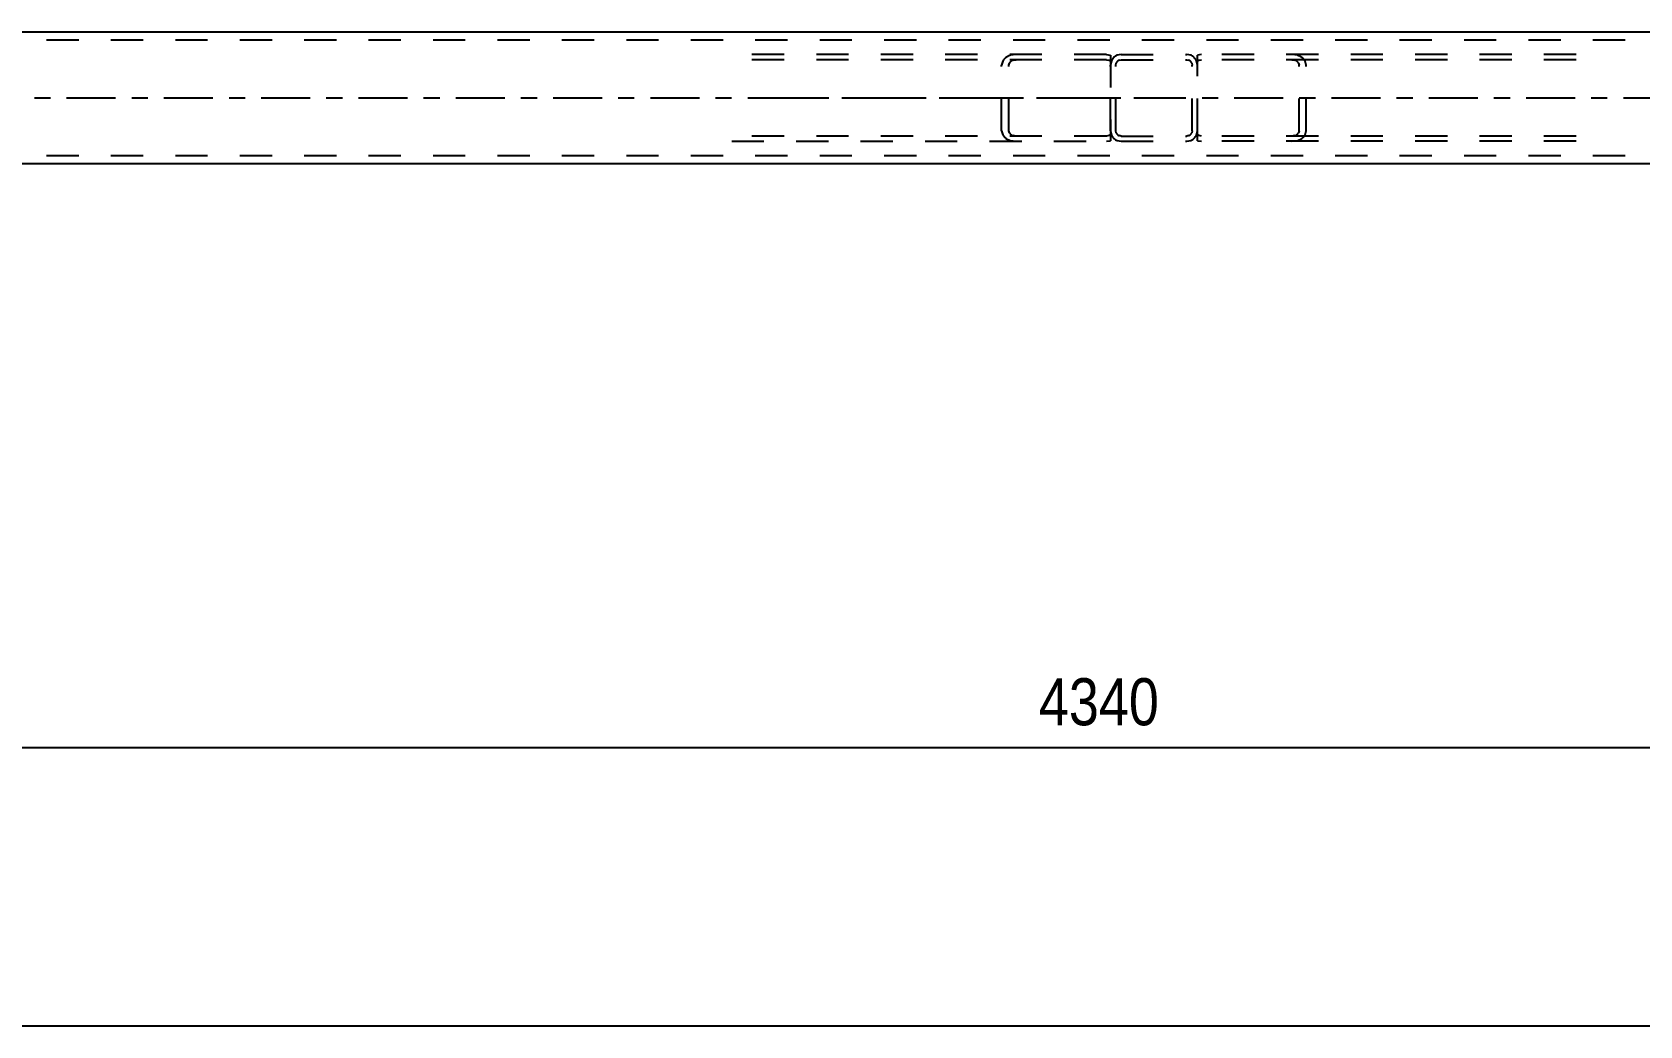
# Model space of a CAD drawing. Header units: millimetres. Extents: x -132 to 1057, y -569 to 272.
# Drawn here: x 265 to 362.8, y 95 to 155.5 of the extents above; entities that cross this region are included whole.
import ezdxf

# ---------------------------------------------------------------- set-up
doc = ezdxf.new("R2010")
doc.units = ezdxf.units.MM
doc.linetypes.add('DXK_LINE_DOT2', pattern=[3.9198, 1.9599, -1.9599])
doc.linetypes.add('DXK_LINE_DOT3', pattern=[5.9187, 2.979, -0.9799, 0.9799, -0.9799])
doc.styles.add('Arial Narrow', font='ARIALN.TTF', dxfattribs={"height": 0.2})

# ---------------------------------------------------------------- blocks, each defined once
blk = doc.blocks.new('Part-335479220-5268 - 5061')
at = {"color": 7, "linetype": 'DXK_LINE_DOT2'}
for p, q in [((330.309, 154.095), (307.521, 154.095)), ((330.309, 153.775), (307.521, 153.775)), ((324.007, 153.7), (323.94, 153.455)), ((324.379, 153.455), (324.412, 153.578)), ((324.818, 154.095), (324.482, 154.047)), ((324.65, 153.751), (324.818, 153.775)), ((330.309, 154.095), (330.566, 154.058)), ((330.309, 153.775), (330.477, 153.751)), ((330.477, 153.751), (330.566, 153.708)), ((330.566, 154.058), (330.566, 148.853)), ((323.94, 149.455), (323.94, 153.455)), ((324.379, 149.455), (324.379, 153.455)), ((330.309, 149.135), (307.521, 149.135)), ((307.521, 148.815), (330.309, 148.815)), ((323.94, 149.455), (324.007, 149.21)), ((324.412, 149.333), (324.379, 149.455)), ((324.482, 148.864), (324.818, 148.815)), ((324.818, 149.135), (324.65, 149.16)), ((330.477, 149.16), (330.309, 149.135)), ((330.309, 148.815), (330.566, 148.853)), ((330.566, 149.203), (330.477, 149.16))]:
    blk.add_line(p, q, dxfattribs=at)
at = {"color": 7, "linetype": 'DXK_LINE_DOT3'}
blk.add_line((310.266, 151.455), (334.415, 151.455), dxfattribs=at)
at = {"color": 7, "linetype": 'DXK_LINE_DOT2'}
for centre, radius, start, end in [((324.684, 153.27), 0.802, 104.55473, 147.58956), ((324.751, 153.363), 0.401, 104.55473, 147.58956), ((324.684, 149.64), 0.802, 212.41044, 255.44527), ((324.751, 149.548), 0.401, 212.41044, 255.44527)]:
    blk.add_arc(centre, radius, start, end, dxfattribs=at)
blk = doc.blocks.new('Part-335479220-5269 - 5061')
at = {"color": 7, "linetype": 'DXK_LINE_DOT2'}
for p, q in [((336.104, 154.095), (335.846, 154.058)), ((335.846, 148.853), (335.846, 154.058)), ((335.846, 153.708), (335.935, 153.751)), ((335.935, 153.751), (336.104, 153.775)), ((358.892, 154.095), (336.104, 154.095)), ((358.892, 153.775), (336.104, 153.775)), ((341.931, 154.047), (341.594, 154.095)), ((341.594, 153.775), (341.763, 153.751)), ((342, 153.578), (342.034, 153.455)), ((342.473, 153.455), (342.406, 153.7)), ((342.034, 149.455), (342.034, 153.455)), ((342.473, 149.455), (342.473, 153.455)), ((335.935, 149.16), (335.846, 149.203)), ((335.846, 148.853), (336.104, 148.815)), ((336.104, 149.135), (335.935, 149.16)), ((358.892, 149.135), (336.104, 149.135)), ((358.892, 148.815), (336.104, 148.815)), ((341.763, 149.16), (341.594, 149.135)), ((341.594, 148.815), (341.931, 148.864)), ((342.034, 149.455), (342, 149.333)), ((342.406, 149.21), (342.473, 149.455))]:
    blk.add_line(p, q, dxfattribs=at)
for centre, radius, start, end in [((341.662, 153.363), 0.401, 32.41025, 75.44515), ((341.729, 153.27), 0.802, 32.41025, 75.44515), ((341.662, 149.548), 0.401, 284.55485, 327.58975), ((341.729, 149.64), 0.802, 284.55485, 327.58975)]:
    blk.add_arc(centre, radius, start, end, dxfattribs=at)
blk = doc.blocks.new('Part-335479220-5291 - 5061')
at = {"color": 7, "linetype": 'DXK_LINE_DOT2'}
for p, q in [((330.615, 153.7), (330.566, 153.455)), ((330.886, 153.455), (330.911, 153.578)), ((331.206, 154.095), (330.961, 154.047)), ((331.084, 153.751), (331.206, 153.775)), ((331.206, 154.095), (335.206, 154.095)), ((331.206, 153.775), (335.206, 153.775)), ((335.451, 154.047), (335.206, 154.095)), ((335.206, 153.775), (335.329, 153.751)), ((335.502, 153.578), (335.526, 153.455)), ((335.846, 153.455), (335.798, 153.7)), ((330.566, 149.455), (330.566, 153.455)), ((330.886, 149.455), (330.886, 153.455)), ((335.526, 149.455), (335.526, 153.455)), ((335.846, 149.455), (335.846, 153.455)), ((330.566, 149.455), (330.615, 149.21)), ((330.911, 149.333), (330.886, 149.455)), ((330.961, 148.864), (331.206, 148.815)), ((331.206, 149.135), (331.084, 149.16)), ((331.206, 149.135), (335.206, 149.135)), ((331.206, 148.815), (335.206, 148.815)), ((335.329, 149.16), (335.206, 149.135)), ((335.206, 148.815), (335.451, 148.864)), ((335.526, 149.455), (335.502, 149.333)), ((335.798, 149.21), (335.846, 149.455))]:
    blk.add_line(p, q, dxfattribs=at)
for centre, radius, start, end in [((331.206, 153.455), 0.64, 112.5, 157.5), ((331.206, 153.455), 0.32, 112.5, 157.5), ((335.206, 153.455), 0.32, 22.5, 67.5), ((335.206, 153.455), 0.64, 22.5, 67.5), ((331.206, 149.455), 0.64, 202.5, 247.5), ((331.206, 149.455), 0.32, 202.5, 247.5), ((335.206, 149.455), 0.32, 292.5, 337.5), ((335.206, 149.455), 0.64, 292.5, 337.5)]:
    blk.add_arc(centre, radius, start, end, dxfattribs=at)
blk = doc.blocks.new('Part-335479220-5317 - 5061')
at = {"color": 7, "linetype": 'DXK_LINE_DOT2'}
for p, q in [((467.706, 154.975), (12.56, 154.975)), ((467.706, 147.935), (12.56, 147.935))]:
    blk.add_line(p, q, dxfattribs=at)
at = {"color": 2, "linetype": 'Continuous'}
for p, q in [((467.706, 155.455), (215.206, 155.455)), ((416.672, 147.455), (249.739, 147.455))]:
    blk.add_line(p, q, dxfattribs=at)
at = {"color": 7, "linetype": 'DXK_LINE_DOT3'}
blk.add_line((12.56, 151.455), (467.706, 151.455), dxfattribs=at)
blk = doc.blocks.new('StraightDimension-335479220-11098 - 5061')
at = {"color": 7, "linetype": 'Continuous'}
for p, q in [((243.054, 146.055), (243.054, 103.33)), ((416.672, 146.055), (416.672, 101.502)), ((244.554, 112.543), (241.554, 111.343)), ((415.172, 111.343), (418.172, 112.543)), ((243.054, 111.943), (416.672, 111.943))]:
    blk.add_line(p, q, dxfattribs=at)
at = {"color": 0}
blk.add_wipeout([(334.119, 112.693), (334.119, 116.893), (325.607, 116.893), (325.607, 112.693)], dxfattribs=at)
at = {"color": 3, "style": 'Arial Narrow'}
blk.add_text('4340', height=2.8633, dxfattribs=at).set_placement((326.207, 113.293))
at = {"color": 0, "linetype": 'Continuous'}
blk.add_wipeout([(416.072, 111.243), (411.872, 111.243), (411.872, 100.902), (416.072, 100.902)], dxfattribs=at)
at = {"color": 3, "linetype": 'Continuous', "style": 'Arial Narrow'}
blk.add_text('10586', height=2.8633, rotation=90.00021, dxfattribs=at).set_placement((415.472, 101.502))
blk = doc.blocks.new('StraightDimension-335479220-11182 - 5061')
at = {"color": 7, "linetype": 'Continuous'}
blk.add_line((-0.34, 95.01), (496.957, 95.01), dxfattribs=at)

msp = doc.modelspace()

# ---------------------------------------------------------------- block references
for name in ['Part-335479220-5317 - 5061', 'Part-335479220-5268 - 5061', 'Part-335479220-5291 - 5061', 'Part-335479220-5269 - 5061', 'StraightDimension-335479220-11098 - 5061']:
    msp.add_blockref(name, (0, 0))

# ---------------------------------------------------------------- next in the draw order: block references
msp.add_blockref('StraightDimension-335479220-11182 - 5061', (0, 0))

doc.saveas('drawing.dxf')
